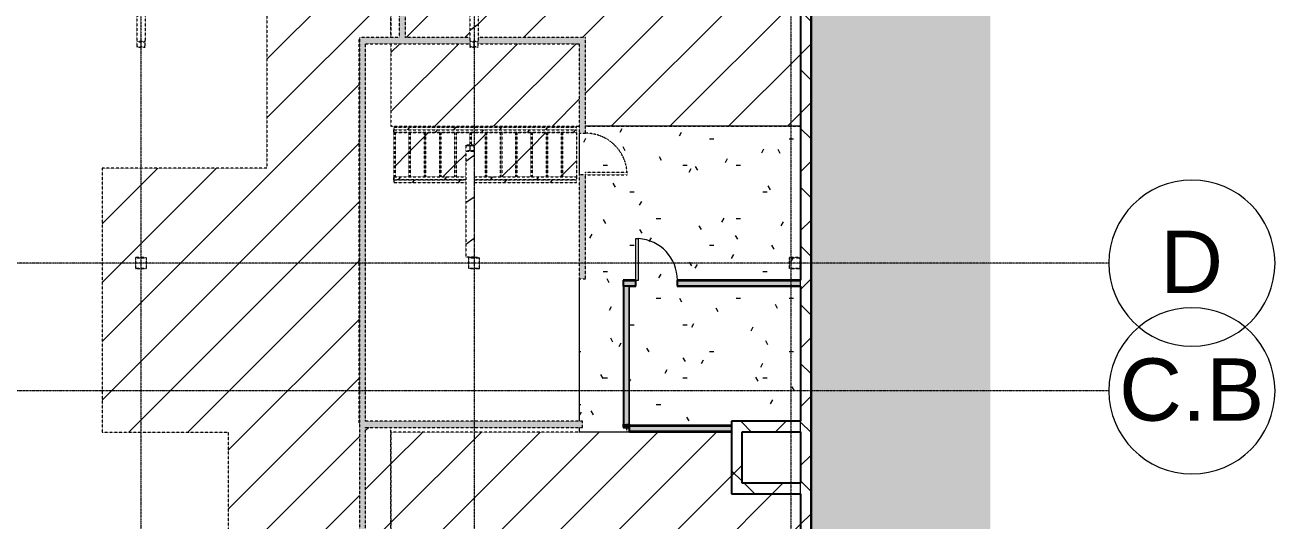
# Model space of a CAD drawing. Header units: inches. Extents: x -4124 to 1943, y 10204 to 12096.
# Drawn here: x 1040 to 1943, y 10976 to 11333 of the extents above; entities that cross this region are included whole.
import ezdxf

# ---------------------------------------------------------------- set-up
doc = ezdxf.new("R2010")
doc.units = ezdxf.units.IN
doc.header["$MEASUREMENT"] = 0
doc.linetypes.add('Demolished', pattern=[0.1875, 0.125, -0.0625])
doc.linetypes.add('Grid Line 1_2_', pattern=[0.875, 0.5, -0.125, 0.125, -0.125])
for name, color, linetype, lineweight in [('A-DOOR', 31, 'Continuous', 9), ('A-FLOR', 192, 'Demolished', 9), ('A-FLOR-HRAL', 11, 'Demolished', 9), ('A-FLOR-PATT', 8, 'Demolished', 9), ('A-ROOF', 132, 'Demolished', 9), ('A-WALL', 113, 'Continuous', 9), ('A-WALL-PATT', 111, 'Continuous', 13), ('I-WALL', 2, 'Demolished', 9), ('S-BEAM', 12, 'Continuous', 9), ('S-COLS', 52, 'Continuous', 9), ('S-GRID', 1, 'Continuous', 9), ('S-GRID-IDEN', 1, 'Continuous', 9), ('S-STRS', 31, 'Demolished', 9)]:
    doc.layers.add(name, color=color, linetype=linetype, lineweight=lineweight)
doc.styles.add('Arial', font='arial.ttf', dxfattribs={"height": 45})
pattern_1 = [(51.925, (2501.375, 0), (-16.61813, 21.213395), [])]
pattern_2 = [(45, (3185.41, 0), (-21.2132, 21.2132), [])]
pattern_3 = [(51.925, (-700.975, 0), (-16.61813, 21.213395), [])]
pattern_4 = [(0, (3185.41, 0), (76.8, 19.2), [3.168, -54.432, 3.168, -54.432, -307.2]), (0, (3185.41, 0), (76.8, 19.2), [-115.2, 3.168, -112.032, 3.168, -54.432, -134.4]), (0, (3185.41, 0), (76.8, 19.2), [-288, 3.168, -35.232, 3.168, -92.832]), (120, (3214.21, 9.6), (-55.027688, 56.91075), [3.168, -54.432, 3.168, -54.432, -307.2]), (120, (3214.21, 9.6), (-55.027688, 56.91075), [-115.2, 3.168, -112.032, 3.168, -54.432, -134.4]), (120, (3214.21, 9.6), (-55.027688, 56.91075), [-288, 3.168, -35.232, 3.168, -92.832]), (240, (3223.81, 48), (-21.772312, -76.11075), [3.168, -54.432, 3.168, -54.432, -307.2]), (240, (3223.81, 48), (-21.772312, -76.11075), [-115.2, 3.168, -112.032, 3.168, -54.432, -134.4]), (240, (3223.81, 48), (-21.772312, -76.11075), [-288, 3.168, -35.232, 3.168, -92.832])]
pattern_5 = [(45, (3185.41, 0), (-21.2132, 21.2132), []), (135, (3185.41, 0), (-21.2132, -21.2132), [])]
pattern_6 = [(35.264, (0, 5568.672), (-7.07116, 24.99999), [])]
pattern_7 = [(35.264, (0, 5713.223), (-21.21295, 15.00037), [])]
pattern_8 = [(35.264, (0, 5717.198), (-21.21295, 15.00037), [])]

# ---------------------------------------------------------------- blocks, each defined once
blk = doc.blocks.new('HSS-Hollow Structural Section-Column - HSS8X8X1_4-1270850-DEMO PLAN - MEZZ')
at = {"layer": 'S-COLS', "linetype": 'Demolished'}
h = blk.add_hatch(color=254, dxfattribs=at)
h.paths.add_polyline_path([(-1.17, -4), (3.53, -4), (3.53, -3.77), (-3.53, -3.77), (-3.53, -4)], flags=0)
h.paths.add_polyline_path([(-4, -3.53), (-3.77, -3.53), (-3.77, 3.53), (-4, 3.53)], flags=0)
h.paths.add_polyline_path([(-3.53, -4), (-3.77, -3.66), (-4, -3.53), (-3.77, -3.9), (-3.7, -3.93)], flags=0)
h.paths.add_polyline_path([(4, -3.53), (4, 3.53), (3.77, 3.53), (3.77, -3.53)], flags=0)
h.paths.add_polyline_path([(3.53, -4), (3.86, -3.86), (4, -3.53), (3.66, -3.77)], flags=0)
h.paths.add_polyline_path([(3.53, 4), (-3.53, 4), (-3.53, 3.77), (3.53, 3.77)], flags=0)
h.paths.add_polyline_path([(4, 3.53), (3.77, 3.9), (3.53, 4), (3.77, 3.66)], flags=0)
h.paths.add_polyline_path([(-4, 3.53), (-3.66, 3.77), (-3.53, 4), (-3.86, 3.86)], flags=0)
at = {"layer": 'S-COLS', "color": 1, "linetype": 'Demolished', "lineweight": 15}
for p, q in [((-4, 3.53), (-4, -3.53)), ((-3.77, -3.53), (-3.77, 3.53)), ((3.53, 4), (-3.53, 4)), ((-3.53, 3.77), (3.53, 3.77)), ((3.77, 3.53), (3.77, -3.53)), ((4, -3.53), (4, 3.53)), ((3.53, -3.77), (-3.53, -3.77)), ((-3.53, -4), (3.53, -4))]:
    blk.add_line(p, q, dxfattribs=at)
for centre, radius, start, end in [((-3.53, 3.53), 0.466, 90, 180), ((-3.53, 3.53), 0.233, 90, 180), ((3.53, 3.53), 0.466, 360, 90), ((3.53, 3.53), 0.233, 0, 90), ((-3.53, -3.53), 0.466, 180, 270), ((-3.53, -3.53), 0.233, 180, 270), ((3.53, -3.53), 0.466, 270, 360), ((3.53, -3.53), 0.233, 270, 0)]:
    blk.add_arc(centre, radius, start, end, dxfattribs=at)
blk = doc.blocks.new('Top Rail Type - Top Rail_Internal_-1228903-DEMO PLAN - MEZZ')
at = {"layer": 'A-FLOR-HRAL'}
h = blk.add_hatch(dxfattribs=at)
h.set_pattern_fill('FP_37', color=20, style=0, pattern_type=2)
h.set_pattern_definition(pattern_3)
h.paths.add_polyline_path([(-1758.2, 11221.65), (-1747.2, 11221.65), (-1747.2, 11223.65), (-1821.2, 11223.65), (-1821.2, 11221.65), (-1782.92, 11221.65)], flags=0)
h.paths.add_polyline_path([(-1827.2, 11221.65), (-1827.2, 11223.65), (-1879.2, 11223.65), (-1879.2, 11221.65), (-1866.54, 11221.65)], flags=0)
at = {"layer": 'A-FLOR-HRAL', "color": 10}
for p, q in [((-1879.2, 11221.65), (-1879.2, 11223.65)), ((-1879.2, 11223.65), (-1827.2, 11223.65)), ((-1827.2, 11221.65), (-1879.2, 11221.65)), ((-1821.2, 11223.65), (-1747.2, 11223.65)), ((-1747.2, 11221.65), (-1821.2, 11221.65)), ((-1747.2, 11223.65), (-1747.2, 11221.65))]:
    blk.add_line(p, q, dxfattribs=at)
blk = doc.blocks.new('Top Rail Type - Top Rail_Internal_-V22-DEMO PLAN - MEZZ')
at = {"layer": 'A-FLOR-HRAL', "color": 10}
for p, q in [((-1879.2, 11223.65), (-1879.2, 11221.65)), ((-1879.2, 11223.65), (-1827.2, 11223.65)), ((-1879.2, 11221.65), (-1827.2, 11221.65)), ((-1821.2, 11223.65), (-1747.2, 11223.65)), ((-1821.2, 11221.65), (-1747.2, 11221.65)), ((-1747.2, 11223.65), (-1747.2, 11221.65))]:
    blk.add_line(p, q, dxfattribs=at)
blk = doc.blocks.new('Top Rail Type - Top Rail_Internal_-1228914-DEMO PLAN - MEZZ')
at = {"layer": 'A-FLOR-HRAL'}
h = blk.add_hatch(dxfattribs=at)
h.set_pattern_fill('FP_37', color=20, style=0, pattern_type=2)
h.set_pattern_definition(pattern_3)
h.paths.add_polyline_path([(-1747.2, 11255.65), (-1747.2, 11257.65), (-1879.2, 11257.65), (-1879.2, 11255.65), (-1758.2, 11255.65)], flags=0)
at = {"layer": 'A-FLOR-HRAL', "color": 10}
for p, q in [((-1879.2, 11255.65), (-1879.2, 11257.65)), ((-1879.2, 11257.65), (-1747.2, 11257.65)), ((-1747.2, 11257.65), (-1747.2, 11255.65)), ((-1747.2, 11255.65), (-1879.2, 11255.65))]:
    blk.add_line(p, q, dxfattribs=at)
blk = doc.blocks.new('Top Rail Type - Top Rail_Internal_-V23-DEMO PLAN - MEZZ')
at = {"layer": 'A-FLOR-HRAL', "color": 10}
for p, q in [((-1879.2, 11257.65), (-1879.2, 11255.65)), ((-1879.2, 11257.65), (-1747.2, 11257.65)), ((-1747.2, 11257.65), (-1747.2, 11255.65)), ((-1879.2, 11255.65), (-1747.2, 11255.65))]:
    blk.add_line(p, q, dxfattribs=at)
blk = doc.blocks.new('Single-Flush - 30_ x 80_-1243739-DEMO PLAN - MEZZ')
at = {"layer": 'A-DOOR', "color": 1, "linetype": 'Demolished', "lineweight": 15}
for p, q in [((13, 2.25), (13, 32.25)), ((15, 32.25), (13, 32.25)), ((15, 2.25), (15, 32.25)), ((15, 2.25), (13, 2.25))]:
    blk.add_line(p, q, dxfattribs=at)
at = {"layer": 'A-DOOR', "color": 10, "linetype": 'Demolished'}
blk.add_arc((15, 2.25), 30.07, 93.81407, 180, dxfattribs=at)
blk = doc.blocks.new('Single-Flush - 30_ x 80_-1225038-DEMO PLAN - MEZZ')
at = {"layer": 'A-DOOR', "lineweight": 13}
for p, q in [((13, -2.25), (13, -32.25)), ((15, -2.25), (13, -2.25)), ((15, -2.25), (15, -32.25)), ((15, -32.25), (13, -32.25))]:
    blk.add_line(p, q, dxfattribs=at)
at = {"layer": 'A-DOOR'}
blk.add_arc((15, -2.25), 30.07, 180, 266.18593, dxfattribs=at)
blk = doc.blocks.new('Walls 1 - Walls 1-1277454-DEMO PLAN - MEZZ')
at = {"layer": 'A-ROOF', "linetype": 'Continuous'}
blk.add_hatch(color=161, dxfattribs=at).paths.add_polyline_path([(-1448.44, 10380.08), (-1448.44, 11927.42), (-1956.88, 11927.42), (-1956.83, 11915.82), (-1585.45, 11918.85), (-1585.45, 11774.15), (-1577.83, 11774.15), (-1577.83, 10643.01), (-1938.58, 10642.37), (-1938.58, 10381.41), (-1577.83, 10380.43)], flags=0)
at = {"layer": 'A-ROOF', "linetype": 'Continuous', "lineweight": 25}
blk.add_line((-1577.83, 11774.15), (-1577.83, 10643.01), dxfattribs=at)
blk = doc.blocks.new('W-Wide Flange - bracing-1379061-DEMO PLAN - MEZZ')
at = {"layer": 'S-BEAM', "linetype": 'Demolished'}
h = blk.add_hatch(dxfattribs=at)
h.set_pattern_fill('FP_48', color=20, style=0, pattern_type=2)
h.set_pattern_definition(pattern_6)
h.paths.add_polyline_path([(-1825, 11242.53), (-1825, 11246.24), (-1827.2, 11246.24), (-1827.2, 11242.53)], flags=0)
h = blk.add_hatch(dxfattribs=at)
h.set_pattern_fill('FP_49', color=20, style=0, pattern_type=2)
h.set_pattern_definition([(35.264, (0, 5564.698), (-7.07116, 24.99999), [])])
h.paths.add_polyline_path([(-1821.2, 11165.75), (-1821.2, 11242.27), (-1827.2, 11242.27), (-1827.2, 11165.75)], flags=0)
h = blk.add_hatch(dxfattribs=at)
h.set_pattern_fill('FP_48', color=20, style=0, pattern_type=2)
h.set_pattern_definition(pattern_6)
h.paths.add_polyline_path([(-1823.4, 11242.53), (-1821.2, 11242.53), (-1821.2, 11246.24), (-1823.4, 11246.22), (-1823.4, 11242.73)], flags=0)
at = {"layer": 'S-BEAM', "color": 10, "linetype": 'Demolished'}
for p, q in [((-1821.2, 11246.51), (-1827.2, 11246.51)), ((-1827.2, 11246.51), (-1827.2, 11246.24)), ((-1827.2, 11246.24), (-1825, 11246.24)), ((-1827.2, 11246.24), (-1827.2, 11242.53)), ((-1825, 11242.53), (-1827.2, 11242.53)), ((-1827.2, 11242.53), (-1827.2, 11242.27)), ((-1827.2, 11242.27), (-1821.2, 11242.27)), ((-1827.2, 11242.27), (-1827.2, 11165.75)), ((-1824.32, 11245.76), (-1824.32, 11243.02)), ((-1824.09, 11243.02), (-1824.09, 11245.76)), ((-1823.4, 11246.24), (-1821.2, 11246.24)), ((-1821.2, 11242.53), (-1823.4, 11242.53)), ((-1821.2, 11246.24), (-1821.2, 11246.51)), ((-1821.2, 11242.53), (-1821.2, 11246.24)), ((-1821.2, 11242.27), (-1821.2, 11242.53)), ((-1821.2, 11242.27), (-1821.2, 11165.75)), ((-1821.2, 11165.75), (-1827.2, 11165.75))]:
    blk.add_line(p, q, dxfattribs=at)
for centre, start_param, end_param in [((-1825, 11245.76), 0, 1.570796), ((-1825, 11243.02), 4.712389, 6.283185), ((-1823.4, 11245.76), 1.570796, 3.141593), ((-1823.4, 11243.02), 3.141593, 4.712389)]:
    blk.add_ellipse(centre, major_axis=(0.684, 0), ratio=0.707107, start_param=start_param, end_param=end_param, dxfattribs=at)
blk = doc.blocks.new('W-Wide Flange - bracing-V32-DEMO PLAN - MEZZ')
at = {"layer": 'S-BEAM', "linetype": 'Demolished'}
h = blk.add_hatch(dxfattribs=at)
h.set_pattern_fill('FP_47', color=20, style=0, pattern_type=2)
h.set_pattern_definition(pattern_8)
h.paths.add_polyline_path([(-2064.7, 11321.52), (-2058.7, 11321.52), (-2058.7, 11398.04), (-2064.7, 11398.04), (-2064.7, 11356.15)], flags=0)
h = blk.add_hatch(dxfattribs=at)
h.set_pattern_fill('FP_50', color=20, style=0, pattern_type=2)
h.set_pattern_definition([(35.264, (0, 5604.326), (-7.07116, 24.99999), [])])
h.paths.add_polyline_path([(-2061.08, 11317.28), (-2058.7, 11317.34), (-2058.7, 11317.55), (-2064.7, 11317.55), (-2064.7, 11317.28), (-2062.33, 11317.28)], flags=0)
h.paths.add_polyline_path([(-2061.25, 11317.61), (-2061.56, 11317.78), (-2061.91, 11317.61), (-2061.39, 11317.61)], flags=0)
h.paths.add_polyline_path([(-2061.08, 11317.57), (-2061.39, 11317.61), (-2061.16, 11317.57)], flags=0)
h.paths.add_polyline_path([(-2061.64, 11318.03), (-2061.59, 11318.03), (-2061.59, 11320.77), (-2061.82, 11320.77), (-2061.82, 11318.03)], flags=0)
h.paths.add_polyline_path([(-2061.25, 11321.19), (-2061.39, 11321.24), (-2061.38, 11321.2)], flags=0)
h.paths.add_polyline_path([(-2061.5, 11321.01), (-2061.39, 11321.19), (-2061.91, 11321.09), (-2061.56, 11321.03)], flags=0)
h.paths.add_polyline_path([(-2061.59, 11321.26), (-2058.7, 11321.26), (-2058.7, 11321.52), (-2064.7, 11321.52), (-2064.7, 11321.26), (-2061.82, 11321.26)], flags=0)
h = blk.add_hatch(dxfattribs=at)
h.set_pattern_fill('FP_46', color=20, style=0, pattern_type=2)
h.set_pattern_definition(pattern_7)
h.paths.add_polyline_path([(-2062.5, 11317.55), (-2062.5, 11321.26), (-2064.7, 11321.26), (-2064.7, 11317.55)], flags=0)
h = blk.add_hatch(dxfattribs=at)
h.set_pattern_fill('FP_46', color=20, style=0, pattern_type=2)
h.set_pattern_definition(pattern_7)
h.paths.add_polyline_path([(-2058.7, 11317.55), (-2058.7, 11321.26), (-2060.9, 11321.26), (-2060.9, 11317.55)], flags=0)
at = {"layer": 'S-BEAM', "color": 10, "linetype": 'Demolished'}
for p, q in [((-2064.7, 11398.04), (-2058.7, 11398.04)), ((-2064.7, 11398.04), (-2064.7, 11321.52)), ((-2058.7, 11398.04), (-2058.7, 11321.52)), ((-2058.7, 11321.52), (-2064.7, 11321.52)), ((-2064.7, 11321.52), (-2064.7, 11321.26)), ((-2064.7, 11321.26), (-2062.5, 11321.26)), ((-2064.7, 11321.26), (-2064.7, 11317.55)), ((-2061.82, 11320.77), (-2061.82, 11318.03)), ((-2061.59, 11318.03), (-2061.59, 11320.77)), ((-2060.9, 11321.26), (-2058.7, 11321.26)), ((-2058.7, 11321.26), (-2058.7, 11321.52)), ((-2058.7, 11317.55), (-2058.7, 11321.26)), ((-2062.5, 11317.55), (-2064.7, 11317.55)), ((-2064.7, 11317.55), (-2064.7, 11317.28)), ((-2064.7, 11317.28), (-2058.7, 11317.28)), ((-2058.7, 11317.55), (-2060.9, 11317.55)), ((-2058.7, 11317.28), (-2058.7, 11317.55))]:
    blk.add_line(p, q, dxfattribs=at)
for centre, start_param, end_param in [((-2062.5, 11320.77), 0, 1.570796), ((-2060.9, 11320.77), 1.570796, 3.141593), ((-2062.5, 11318.03), 4.712389, 6.283185), ((-2060.9, 11318.03), 3.141593, 4.712389)]:
    blk.add_ellipse(centre, major_axis=(0.684, 0), ratio=0.707107, start_param=start_param, end_param=end_param, dxfattribs=at)
blk = doc.blocks.new('W-Wide Flange - bracing-V34-DEMO PLAN - MEZZ')
at = {"layer": 'S-BEAM', "linetype": 'Demolished'}
h = blk.add_hatch(dxfattribs=at)
h.set_pattern_fill('FP_47', color=20, style=0, pattern_type=2)
h.set_pattern_definition(pattern_8)
h.paths.add_polyline_path([(-1824.2, 11321.52), (-1818.2, 11321.52), (-1818.2, 11398.04), (-1824.2, 11398.04), (-1824.2, 11322.73)], flags=0)
h = blk.add_hatch(dxfattribs=at)
h.set_pattern_fill('FP_46', color=20, style=0, pattern_type=2)
h.set_pattern_definition(pattern_7)
h.paths.add_polyline_path([(-1824.2, 11317.55), (-1822, 11317.55), (-1822, 11321.26), (-1824.2, 11321.26), (-1824.2, 11319.9)], flags=0)
h = blk.add_hatch(dxfattribs=at)
h.set_pattern_fill('FP_46', color=20, style=0, pattern_type=2)
h.set_pattern_definition(pattern_7)
h.paths.add_polyline_path([(-1820.4, 11317.55), (-1818.2, 11317.57), (-1818.2, 11321.26), (-1820.4, 11321.26), (-1820.4, 11317.57)], flags=0)
at = {"layer": 'S-BEAM', "color": 10, "linetype": 'Demolished'}
for p, q in [((-1824.2, 11398.04), (-1818.2, 11398.04)), ((-1824.2, 11398.04), (-1824.2, 11321.52)), ((-1818.2, 11398.04), (-1818.2, 11321.52)), ((-1818.2, 11321.52), (-1824.2, 11321.52)), ((-1824.2, 11321.52), (-1824.2, 11321.26)), ((-1824.2, 11321.26), (-1822, 11321.26)), ((-1824.2, 11321.26), (-1824.2, 11317.55)), ((-1821.32, 11320.77), (-1821.32, 11318.03)), ((-1821.09, 11318.03), (-1821.09, 11320.77)), ((-1820.4, 11321.26), (-1818.2, 11321.26)), ((-1818.2, 11321.26), (-1818.2, 11321.52)), ((-1818.2, 11317.55), (-1818.2, 11321.26)), ((-1822, 11317.55), (-1824.2, 11317.55)), ((-1824.2, 11317.55), (-1824.2, 11317.28)), ((-1824.2, 11317.28), (-1818.2, 11317.28)), ((-1818.2, 11317.55), (-1820.4, 11317.55)), ((-1818.2, 11317.28), (-1818.2, 11317.55))]:
    blk.add_line(p, q, dxfattribs=at)
for centre, start_param, end_param in [((-1822, 11320.77), 0, 1.570796), ((-1820.4, 11320.77), 1.570796, 3.141593), ((-1822, 11318.03), 4.712389, 6.283185), ((-1820.4, 11318.03), 3.141593, 4.712389)]:
    blk.add_ellipse(centre, major_axis=(0.684, 0), ratio=0.707107, start_param=start_param, end_param=end_param, dxfattribs=at)
blk = doc.blocks.new('Grid - Grid Head - Circle-50561-DEMO PLAN - MEZZ')
at = {"layer": 'S-GRID-IDEN'}
for start, end in [(360, 180), (180, 360)]:
    blk.add_arc((0, 0), 0.25, start, end, dxfattribs=at)

msp = doc.modelspace()

# ---------------------------------------------------------------- hatches: boundary and pattern name
at = {"layer": 'A-FLOR'}
h = msp.add_hatch(dxfattribs=at)
h.set_pattern_fill('FP_24', color=20, style=0, pattern_type=2)
h.set_pattern_definition(pattern_2)
h.paths.add_polyline_path([(1285.96, 10848.82), (1304.21, 10848.82), (1304.21, 11042.78), (1285.96, 11042.78), (1285.96, 10888.75)], flags=0)
h.paths.add_polyline_path([(1281.46, 10848.82), (1281.46, 11045.03), (1281.21, 11045.03), (1281.21, 11324.4), (1304.21, 11324.4), (1304.21, 11439.9), (1278.71, 11439.9), (1278.71, 11402.9), (1214.71, 11402.9), (1214.71, 11229.9), (1095.71, 11229.9), (1095.71, 11039.4), (1186.71, 11039.4), (1186.71, 10848.82), (1246.83, 10848.82)], flags=0)
h.paths.add_polyline_path([(1120.17, 11157.4), (1120.17, 11157.63), (1127.24, 11157.63), (1127.24, 11157.4)], flags=0)
h.paths.add_polyline_path([(1120.17, 11157.4), (1119.84, 11157.53), (1119.71, 11157.86), (1120.05, 11157.63)], flags=0)
h.paths.add_polyline_path([(1127.24, 11157.4), (1127.47, 11157.73), (1127.71, 11157.86), (1127.47, 11157.49), (1127.41, 11157.46)], flags=0)
h.paths.add_polyline_path([(1127.71, 11164.93), (1127.37, 11165.16), (1127.24, 11165.4), (1127.57, 11165.26), (1127.64, 11165.09)], flags=0)
h.paths.add_polyline_path([(1127.71, 11157.86), (1127.47, 11157.86), (1127.47, 11164.93), (1127.71, 11164.93), (1127.71, 11162.91)], flags=0)
h.paths.add_polyline_path([(1119.94, 11157.86), (1119.71, 11157.86), (1119.71, 11164.93), (1119.94, 11164.93)], flags=0)
h.paths.add_polyline_path([(1120.17, 11165.4), (1127.24, 11165.4), (1127.24, 11165.16), (1120.17, 11165.16)], flags=0)
h.paths.add_polyline_path([(1119.71, 11164.93), (1119.94, 11165.3), (1120.17, 11165.4), (1119.94, 11165.06)], flags=0)
h.paths.add_polyline_path([(1246.55, 11407.4), (1274.21, 11407.4), (1274.21, 11536.4), (1245.71, 11536.4), (1245.71, 11407.4)], flags=0)
h.paths.add_polyline_path([(1279.33, 11444.4), (1304.21, 11444.4), (1304.21, 11705.88), (1278.71, 11705.88), (1278.71, 11444.4)], flags=0)
h.paths.add_polyline_path([(1245.71, 11540.9), (1274.21, 11540.9), (1274.21, 11562.94), (1245.71, 11562.94)], flags=0)
h = msp.add_hatch(dxfattribs=at)
h.set_pattern_fill('FP_24', color=20, style=0, pattern_type=2)
h.set_pattern_definition(pattern_2)
h.paths.add_polyline_path([(1304.21, 11260.27), (1440.21, 11260.27), (1440.21, 11319.9), (1367.21, 11319.9), (1367.21, 11317.28), (1361.21, 11317.28), (1361.21, 11319.9), (1304.21, 11319.9), (1304.21, 11304.22)], flags=0)
h.paths.add_polyline_path([(1444.71, 11260.27), (1599.96, 11260.27), (1599.96, 11528.4), (1595.71, 11528.4), (1595.71, 11705.88), (1314.71, 11705.88), (1314.71, 11528.4), (1310.21, 11528.4), (1310.21, 11705.88), (1304.21, 11705.88), (1304.21, 11444.4), (1314.71, 11444.4), (1314.71, 11324.4), (1361.21, 11324.4), (1361.21, 11398.04), (1367.21, 11398.04), (1367.21, 11324.4), (1444.71, 11324.4), (1444.71, 11304.22)], flags=0)
h.paths.add_polyline_path([(1363.89, 11317.69), (1364.41, 11317.79), (1364.32, 11318.03), (1364.07, 11317.93), (1364, 11317.79)], flags=0)
h.paths.add_polyline_path([(1304.21, 11324.4), (1310.21, 11324.4), (1310.21, 11439.9), (1304.21, 11439.9), (1304.21, 11408.08)], flags=0)
h.paths.add_polyline_path([(1360.67, 11398.4), (1360.67, 11398.63), (1367.74, 11398.63), (1367.74, 11398.4), (1361.21, 11398.4)], flags=0)
h.paths.add_polyline_path([(1360.67, 11398.4), (1360.34, 11398.53), (1360.21, 11398.86), (1360.55, 11398.63)], flags=0)
h.paths.add_polyline_path([(1591.77, 11398.86), (1591.77, 11405.93), (1592, 11405.93), (1592, 11398.86)], flags=0)
h.paths.add_polyline_path([(1592.24, 11398.4), (1591.91, 11398.53), (1591.77, 11398.86), (1592.11, 11398.63)], flags=0)
h.paths.add_polyline_path([(1599.3, 11398.4), (1592.24, 11398.4), (1592.24, 11398.63), (1599.3, 11398.63)], flags=0)
h.paths.add_polyline_path([(1599.3, 11398.4), (1599.54, 11398.73), (1599.77, 11398.86), (1599.54, 11398.49), (1599.47, 11398.46)], flags=0)
h.paths.add_polyline_path([(1367.74, 11398.4), (1367.97, 11398.73), (1368.21, 11398.86), (1367.97, 11398.49), (1367.91, 11398.46)], flags=0)
h.paths.add_polyline_path([(1599.77, 11405.93), (1599.43, 11406.16), (1599.3, 11406.4), (1599.63, 11406.26), (1599.7, 11406.09)], flags=0)
h.paths.add_polyline_path([(1599.77, 11398.86), (1599.54, 11398.86), (1599.54, 11405.93), (1599.77, 11405.93)], flags=0)
h.paths.add_polyline_path([(1368.21, 11405.93), (1367.87, 11406.16), (1367.74, 11406.4), (1368.07, 11406.26), (1368.14, 11406.09)], flags=0)
h.paths.add_polyline_path([(1368.21, 11398.86), (1367.97, 11398.86), (1367.97, 11405.93), (1368.21, 11405.93)], flags=0)
h.paths.add_polyline_path([(1360.44, 11398.86), (1360.21, 11398.86), (1360.21, 11405.93), (1360.44, 11405.93)], flags=0)
h.paths.add_polyline_path([(1592.24, 11406.4), (1599.3, 11406.4), (1599.3, 11406.16), (1592.24, 11406.16)], flags=0)
h.paths.add_polyline_path([(1591.77, 11405.93), (1592, 11406.3), (1592.24, 11406.4), (1592, 11406.06)], flags=0)
h.paths.add_polyline_path([(1360.67, 11406.4), (1367.74, 11406.4), (1367.74, 11406.16), (1360.67, 11406.16)], flags=0)
h.paths.add_polyline_path([(1360.21, 11405.93), (1360.44, 11406.3), (1360.67, 11406.4), (1360.44, 11406.06)], flags=0)
h = msp.add_hatch(dxfattribs=at)
h.set_pattern_fill('FP_24', color=20, style=0, pattern_type=2)
h.set_pattern_definition(pattern_2)
h.paths.add_polyline_path([(1389.71, 10848.82), (1389.71, 10851.15), (1599.96, 10851.15), (1599.96, 10994.78), (1550.21, 10994.78), (1550.21, 11039.4), (1304.21, 11039.4), (1304.21, 10848.82), (1354.92, 10848.82)], flags=0)
at = {"layer": 'A-FLOR-PATT', "linetype": 'Continuous'}
h = msp.add_hatch(dxfattribs=at)
h.set_pattern_fill('FP_34', style=0, pattern_type=2)
h.set_pattern_definition(pattern_4)
h.paths.add_polyline_path([(1471.96, 11039.65), (1474.21, 11039.65), (1474.21, 11042.78), (1471.96, 11042.78), (1471.96, 11149.15), (1480.96, 11149.15), (1480.96, 11144.65), (1476.46, 11144.58), (1476.46, 11044.15), (1550.21, 11044.15), (1550.21, 11047.28), (1599.96, 11047.28), (1599.9, 11144.65), (1510.96, 11144.65), (1510.96, 11149.15), (1599.96, 11149.15), (1599.96, 11260.27), (1444.71, 11260.27), (1444.71, 11255.15), (1440.21, 11255.15), (1440.21, 11225.15), (1444.71, 11225.15), (1444.71, 11149.96), (1440.21, 11149.96), (1440.21, 11047.28), (1442.46, 11047.28), (1442.46, 11042.78), (1440.21, 11042.78), (1440.21, 11039.65), (1442.46, 11039.65)], flags=0)
h.paths.add_polyline_path([(1592.24, 11157.4), (1591.91, 11157.53), (1591.77, 11157.86), (1592.11, 11157.63)], flags=0)
h.paths.add_polyline_path([(1599.3, 11157.4), (1592.24, 11157.4), (1592.24, 11157.63), (1599.3, 11157.63)], flags=0)
h.paths.add_polyline_path([(1599.3, 11157.4), (1599.54, 11157.73), (1599.77, 11157.86), (1599.54, 11157.49), (1599.47, 11157.46)], flags=0)
h.paths.add_polyline_path([(1599.77, 11164.93), (1599.43, 11165.16), (1599.3, 11165.4), (1599.63, 11165.26), (1599.7, 11165.09)], flags=0)
h.paths.add_polyline_path([(1599.54, 11157.86), (1599.54, 11164.93), (1599.77, 11164.93), (1599.77, 11157.86)], flags=0)
h.paths.add_polyline_path([(1592, 11157.86), (1591.77, 11157.86), (1591.77, 11164.93), (1592, 11164.93)], flags=0)
h.paths.add_polyline_path([(1592.24, 11165.4), (1599.3, 11165.4), (1599.3, 11165.16), (1592.24, 11165.16)], flags=0)
h.paths.add_polyline_path([(1591.77, 11164.93), (1592, 11165.3), (1592.24, 11165.4), (1592, 11165.06)], flags=0)
at = {"layer": 'A-WALL-PATT', "lineweight": 9}
h = msp.add_hatch(dxfattribs=at)
h.set_pattern_fill('FP_1', style=0, pattern_type=2)
h.set_pattern_definition(pattern_5)
h.paths.add_polyline_path([(1599.96, 10642.99), (1607.58, 10643.01), (1607.58, 11774.15), (1599.96, 11774.15), (1599.96, 10643.01)], flags=0)
h = msp.add_hatch(dxfattribs=at)
h.set_pattern_fill('FP_34', style=0, pattern_type=2)
h.set_pattern_definition(pattern_4)
h.paths.add_polyline_path([(1475.96, 11044.15), (1476.46, 11044.15), (1476.46, 11045.03), (1475.96, 11045.03)], flags=0)
h = msp.add_hatch(dxfattribs=at)
h.set_pattern_fill('FP_1', style=0, pattern_type=2)
h.set_pattern_definition(pattern_5)
h.paths.add_polyline_path([(1554.96, 10994.78), (1557.83, 10994.78), (1557.83, 11047.28), (1550.21, 11047.28), (1550.21, 10994.78), (1554.02, 10994.78)], flags=0)
h = msp.add_hatch(dxfattribs=at)
h.set_pattern_fill('FP_1', style=0, pattern_type=2)
h.set_pattern_definition(pattern_5)
h.paths.add_polyline_path([(1599.96, 11039.65), (1599.96, 11047.28), (1557.83, 11047.28), (1557.83, 11039.65), (1598.62, 11039.65)], flags=0)
h = msp.add_hatch(dxfattribs=at)
h.set_pattern_fill('FP_1', style=0, pattern_type=2)
h.set_pattern_definition(pattern_5)
h.paths.add_polyline_path([(1557.83, 10994.78), (1599.96, 10994.78), (1599.96, 11002.4), (1557.83, 11002.4), (1557.83, 10998.59)], flags=0)
at = {"layer": 'I-WALL', "linetype": 'Continuous'}
for color, points in [(8, [(1314.71, 11324.4), (1314.71, 11444.4), (1310.21, 11444.4), (1310.21, 11324.4)]), (8, [(1281.46, 10848.82), (1285.96, 10848.82), (1285.96, 11319.9), (1281.46, 11319.9), (1281.46, 10888.75)]), (8, [(1476.46, 11045.03), (1476.46, 11144.65), (1471.96, 11144.65), (1471.96, 11045.03)]), (8, [(1285.96, 11042.78), (1442.46, 11042.78), (1442.46, 11047.28), (1285.96, 11047.28), (1285.96, 11045.03)]), (133, [(1475.96, 11042.78), (1475.96, 11045.03), (1472.46, 11045.03), (1472.46, 11042.78)]), (8, [(1476.46, 11039.65), (1550.21, 11039.65), (1550.21, 11044.15), (1475.96, 11044.15), (1475.96, 11042.78), (1474.21, 11042.78), (1474.21, 11039.65), (1475.96, 11039.65)])]:
    msp.add_hatch(color=color, dxfattribs=at).paths.add_polyline_path(points, flags=0)
h = msp.add_hatch(color=8, dxfattribs=at)
h.paths.add_polyline_path([(1440.21, 11319.9), (1440.21, 11324.4), (1367.21, 11324.4), (1367.21, 11319.9), (1402.49, 11319.9)], flags=0)
h.paths.add_polyline_path([(1304.21, 11319.9), (1361.21, 11319.9), (1361.21, 11324.4), (1281.46, 11324.4), (1281.46, 11319.9), (1285.96, 11319.9)], flags=0)
h.paths.add_polyline_path([(1364.32, 11320.77), (1364.32, 11321.03), (1364.09, 11321.01), (1364.09, 11320.77)], flags=0)
h.paths.add_polyline_path([(1364.32, 11321.19), (1364.32, 11321.21), (1364.09, 11321.19)], flags=0)
h = msp.add_hatch(color=8, dxfattribs=at)
h.paths.add_polyline_path([(1440.21, 11149.96), (1444.71, 11149.96), (1444.71, 11225.15), (1440.21, 11225.15)], flags=0)
h.paths.add_polyline_path([(1444.71, 11255.15), (1444.71, 11324.4), (1440.21, 11324.4), (1440.21, 11255.15)], flags=0)
h = msp.add_hatch(color=133, dxfattribs=at)
h.paths.add_polyline_path([(1510.96, 11145.15), (1599.96, 11145.15), (1599.9, 11148.65), (1510.96, 11148.65)], flags=0)
h.paths.add_polyline_path([(1476.46, 11145.15), (1480.96, 11145.15), (1480.96, 11148.65), (1471.96, 11148.65), (1471.96, 11145.15), (1475.96, 11145.15)], flags=0)
at = {"layer": 'S-STRS'}
h = msp.add_hatch(dxfattribs=at)
h.set_pattern_fill('FP_35', color=20, style=0, pattern_type=2)
h.set_pattern_definition(pattern_1)
h.paths.add_polyline_path([(1427.21, 11257.65), (1438.21, 11257.65), (1438.21, 11259.65), (1306.21, 11259.65), (1306.21, 11257.65), (1416.21, 11257.65)], flags=0)
h = msp.add_hatch(dxfattribs=at)
h.set_pattern_fill('FP_24', color=20, style=0, pattern_type=2)
h.set_pattern_definition(pattern_2)
h.paths.add_polyline_path([(1317.21, 11223.65), (1317.21, 11255.65), (1306.21, 11255.65), (1306.21, 11223.65)], flags=0)
h = msp.add_hatch(dxfattribs=at)
h.set_pattern_fill('FP_24', color=20, style=0, pattern_type=2)
h.set_pattern_definition(pattern_2)
h.paths.add_polyline_path([(1317.21, 11223.65), (1328.21, 11223.65), (1328.21, 11255.65), (1317.21, 11255.65)], flags=0)
h = msp.add_hatch(dxfattribs=at)
h.set_pattern_fill('FP_24', color=20, style=0, pattern_type=2)
h.set_pattern_definition(pattern_2)
h.paths.add_polyline_path([(1339.21, 11223.65), (1339.21, 11255.65), (1328.21, 11255.65), (1328.21, 11223.65)], flags=0)
h = msp.add_hatch(dxfattribs=at)
h.set_pattern_fill('FP_24', color=20, style=0, pattern_type=2)
h.set_pattern_definition(pattern_2)
h.paths.add_polyline_path([(1350.21, 11223.65), (1350.21, 11255.65), (1339.21, 11255.65), (1339.21, 11223.65)], flags=0)
h = msp.add_hatch(dxfattribs=at)
h.set_pattern_fill('FP_24', color=20, style=0, pattern_type=2)
h.set_pattern_definition(pattern_2)
h.paths.add_polyline_path([(1350.21, 11223.65), (1358.21, 11223.65), (1358.21, 11246.51), (1361.21, 11246.51), (1361.21, 11255.65), (1350.21, 11255.65), (1350.21, 11241.29)], flags=0)
h.paths.add_polyline_path([(1361.09, 11242.71), (1361.21, 11242.78), (1361.21, 11243.02), (1361.09, 11243.02), (1361.09, 11242.78)], flags=0)
h.paths.add_polyline_path([(1361.21, 11245.76), (1361.21, 11246.04), (1361, 11246), (1361.09, 11245.76)], flags=0)
h.paths.add_polyline_path([(1361.21, 11246.18), (1361.21, 11246.2), (1360.89, 11246.18)], flags=0)
h.paths.add_polyline_path([(1361.21, 11246.22), (1361.21, 11246.24), (1360.75, 11246.22)], flags=0)
h = msp.add_hatch(dxfattribs=at)
h.set_pattern_fill('FP_36', color=20, style=0, pattern_type=2)
h.set_pattern_definition(pattern_2)
h.paths.add_polyline_path([(1372.21, 11223.65), (1372.21, 11255.65), (1361.21, 11255.65), (1361.21, 11246.51), (1364.21, 11246.51), (1364.21, 11223.65)], flags=0)
h.paths.add_polyline_path([(1361.21, 11242.74), (1361.32, 11242.78), (1361.32, 11243.02), (1361.21, 11243.02), (1361.21, 11242.78)], flags=0)
h.paths.add_polyline_path([(1361.32, 11245.76), (1361.35, 11246.01), (1361.21, 11245.93), (1361.27, 11245.76)], flags=0)
h = msp.add_hatch(dxfattribs=at)
h.set_pattern_fill('FP_36', color=20, style=0, pattern_type=2)
h.set_pattern_definition(pattern_2)
h.paths.add_polyline_path([(1383.21, 11223.65), (1383.21, 11255.65), (1372.21, 11255.65), (1372.21, 11223.65)], flags=0)
h = msp.add_hatch(dxfattribs=at)
h.set_pattern_fill('FP_36', color=20, style=0, pattern_type=2)
h.set_pattern_definition(pattern_2)
h.paths.add_polyline_path([(1383.21, 11223.65), (1394.21, 11223.65), (1394.21, 11255.65), (1383.21, 11255.65), (1383.21, 11246.24)], flags=0)
h = msp.add_hatch(dxfattribs=at)
h.set_pattern_fill('FP_36', color=20, style=0, pattern_type=2)
h.set_pattern_definition(pattern_2)
h.paths.add_polyline_path([(1405.21, 11223.65), (1405.21, 11255.65), (1394.21, 11255.65), (1394.21, 11223.65), (1402.49, 11223.65)], flags=0)
h = msp.add_hatch(dxfattribs=at)
h.set_pattern_fill('FP_29', color=20, style=0, pattern_type=2)
h.set_pattern_definition(pattern_2)
h.paths.add_polyline_path([(1416.21, 11223.65), (1416.21, 11255.65), (1405.21, 11255.65), (1405.21, 11223.65)], flags=0)
h = msp.add_hatch(dxfattribs=at)
h.set_pattern_fill('FP_29', color=20, style=0, pattern_type=2)
h.set_pattern_definition(pattern_2)
h.paths.add_polyline_path([(1427.21, 11223.65), (1427.21, 11255.65), (1416.21, 11255.65), (1416.21, 11223.65)], flags=0)
h = msp.add_hatch(dxfattribs=at)
h.set_pattern_fill('FP_29', color=20, style=0, pattern_type=2)
h.set_pattern_definition(pattern_2)
h.paths.add_polyline_path([(1438.21, 11223.65), (1438.21, 11255.65), (1427.21, 11255.65), (1427.21, 11223.65)], flags=0)
h = msp.add_hatch(dxfattribs=at)
h.set_pattern_fill('FP_35', color=20, style=0, pattern_type=2)
h.set_pattern_definition(pattern_1)
h.paths.add_polyline_path([(1438.21, 11219.65), (1438.21, 11221.65), (1364.21, 11221.65), (1364.21, 11219.65), (1427.21, 11219.65)], flags=0)
h.paths.add_polyline_path([(1306.21, 11219.65), (1358.21, 11219.65), (1358.21, 11221.65), (1306.21, 11221.65)], flags=0)

# ---------------------------------------------------------------- linework, layer by layer
at = {"layer": 'A-FLOR', "color": 10}
for p, q in [((1304.21, 11439.9), (1304.21, 11324.4)), ((1304.21, 11324.4), (1304.21, 11439.9)), ((1214.71, 11402.9), (1214.71, 11229.9)), ((1281.21, 11045.03), (1281.21, 11324.4)), ((1281.21, 11324.4), (1281.46, 11324.4)), ((1304.21, 11319.9), (1304.21, 11260.27)), ((1304.21, 11260.27), (1440.21, 11260.27)), ((1444.71, 11260.27), (1599.96, 11260.27)), ((1214.71, 11229.9), (1095.71, 11229.9)), ((1095.71, 11229.9), (1095.71, 11039.4)), ((1095.71, 11039.4), (1186.71, 11039.4)), ((1186.71, 11039.4), (1186.71, 10848.82)), ((1281.46, 11045.03), (1281.21, 11045.03)), ((1304.21, 10848.82), (1304.21, 11042.78)), ((1550.21, 11039.4), (1304.21, 11039.4)), ((1304.21, 11039.4), (1304.21, 10848.82))]:
    msp.add_line(p, q, dxfattribs=at)
at = {"layer": 'A-FLOR', "linetype": 'Continuous'}
for p, q in [((1599.96, 11260.27), (1444.71, 11260.27)), ((1440.21, 11255.15), (1440.21, 11225.15)), ((1440.21, 11149.96), (1440.21, 11047.28)), ((1440.21, 11042.78), (1440.21, 11039.65)), ((1440.21, 11039.65), (1474.21, 11039.65))]:
    msp.add_line(p, q, dxfattribs=at)
at = {"layer": 'A-WALL', "lineweight": 25}
for p, q in [((1607.58, 10640.15), (1607.58, 11774.15)), ((1599.96, 11705.88), (1599.96, 11149.15)), ((1599.96, 11144.65), (1599.96, 11047.28)), ((1550.21, 11047.28), (1550.21, 10994.78)), ((1599.96, 11047.28), (1550.21, 11047.28)), ((1557.83, 11002.4), (1557.83, 11039.65)), ((1557.83, 11039.65), (1599.96, 11039.65)), ((1599.96, 11039.65), (1599.96, 11002.4)), ((1550.21, 10994.78), (1599.96, 10994.78)), ((1599.96, 11002.4), (1557.83, 11002.4)), ((1599.96, 10994.78), (1599.96, 10851.15))]:
    msp.add_line(p, q, dxfattribs=at)
at = {"layer": 'A-WALL'}
for p, q in [((1471.96, 11148.65), (1480.96, 11148.65)), ((1510.96, 11148.65), (1599.96, 11148.65)), ((1599.96, 11144.65), (1599.96, 11149.15)), ((1471.96, 11145.15), (1480.96, 11145.15)), ((1471.96, 11144.65), (1476.46, 11144.65)), ((1472.46, 11144.65), (1472.46, 11042.78)), ((1475.96, 11144.65), (1475.96, 11042.78)), ((1510.96, 11145.15), (1599.96, 11145.15)), ((1476.46, 11043.65), (1550.21, 11043.65)), ((1476.46, 11040.15), (1550.21, 11040.15)), ((1599.96, 11039.65), (1599.96, 11047.28)), ((1599.96, 10994.78), (1599.96, 11002.4))]:
    msp.add_line(p, q, dxfattribs=at)
at = {"layer": 'A-WALL', "color": 10, "linetype": 'Demolished'}
for p, q in [((1475.96, 11144.65), (1471.96, 11144.65)), ((1476.46, 11045.03), (1476.46, 11144.65))]:
    msp.add_line(p, q, dxfattribs=at)
at = {"layer": 'I-WALL', "color": 1, "lineweight": 15}
for p, q in [((1310.21, 11439.9), (1310.21, 11324.4)), ((1314.71, 11324.4), (1314.71, 11444.4)), ((1310.21, 11324.4), (1281.46, 11324.4)), ((1281.46, 11324.4), (1281.46, 10848.82)), ((1285.96, 11319.9), (1361.21, 11319.9)), ((1285.96, 11047.28), (1285.96, 11319.9)), ((1361.21, 11324.4), (1314.71, 11324.4)), ((1444.71, 11324.4), (1367.21, 11324.4)), ((1367.21, 11319.9), (1440.21, 11319.9)), ((1440.21, 11319.9), (1440.21, 11255.15)), ((1444.71, 11255.15), (1444.71, 11324.4)), ((1440.21, 11255.15), (1444.71, 11255.15)), ((1440.21, 11225.15), (1440.21, 11149.96)), ((1444.71, 11225.15), (1440.21, 11225.15)), ((1444.71, 11149.96), (1444.71, 11225.15)), ((1440.21, 11149.96), (1444.71, 11149.96)), ((1471.96, 11144.65), (1471.96, 11045.03)), ((1442.46, 11047.28), (1285.96, 11047.28)), ((1285.96, 11042.78), (1442.46, 11042.78)), ((1285.96, 10848.82), (1285.96, 11042.78)), ((1442.46, 11042.78), (1442.46, 11047.28)), ((1471.96, 11045.03), (1476.46, 11045.03)), ((1550.21, 11044.15), (1474.21, 11044.15)), ((1474.21, 11044.15), (1474.21, 11039.65)), ((1474.21, 11039.65), (1550.21, 11039.65)), ((1550.21, 11039.65), (1550.21, 11044.15))]:
    msp.add_line(p, q, dxfattribs=at)
at = {"layer": 'I-WALL', "linetype": 'Continuous', "lineweight": 25}
for p, q in [((1480.96, 11149.15), (1471.96, 11149.15)), ((1471.96, 11149.15), (1471.96, 11144.65)), ((1480.96, 11144.65), (1480.96, 11149.15)), ((1599.96, 11149.15), (1510.96, 11149.15)), ((1510.96, 11149.15), (1510.96, 11144.65)), ((1476.46, 11144.65), (1480.96, 11144.65)), ((1510.96, 11144.65), (1599.96, 11144.65)), ((1471.96, 11045.03), (1471.96, 11042.78)), ((1471.96, 11042.78), (1476.46, 11042.78)), ((1476.46, 11039.65), (1476.46, 11045.03)), ((1550.21, 11044.15), (1476.46, 11044.15)), ((1476.46, 11039.65), (1550.21, 11039.65))]:
    msp.add_line(p, q, dxfattribs=at)
at = {"layer": 'I-WALL', "linetype": 'Continuous'}
for p, q in [((1471.96, 11144.65), (1471.96, 11045.03)), ((1476.46, 11045.03), (1476.46, 11144.65))]:
    msp.add_line(p, q, dxfattribs=at)
at = {"layer": 'S-GRID', "linetype": 'Grid Line 1_2_'}
for p, q in [((1123.71, 11973.42), (1123.71, 10769.7)), ((1364.21, 11973.42), (1364.21, 10769.7)), ((1592.96, 11973.42), (1592.96, 10769.7)), ((1822.61, 11161.4), (-728.77, 11161.4)), ((1822.61, 11069.14), (-611.1, 11069.14))]:
    msp.add_line(p, q, dxfattribs=at)
at = {"layer": 'S-STRS', "color": 10}
for p, q in [((1306.21, 11259.65), (1306.21, 11257.65)), ((1306.21, 11259.65), (1438.21, 11259.65)), ((1438.21, 11257.65), (1438.21, 11259.65)), ((1306.21, 11255.65), (1306.21, 11223.65)), ((1307.21, 11255.65), (1307.21, 11223.65)), ((1317.21, 11255.65), (1317.21, 11223.65)), ((1318.21, 11255.65), (1318.21, 11223.65)), ((1328.21, 11255.65), (1328.21, 11223.65)), ((1329.21, 11255.65), (1329.21, 11223.65)), ((1339.21, 11255.65), (1339.21, 11223.65)), ((1340.21, 11255.65), (1340.21, 11223.65)), ((1350.21, 11255.65), (1350.21, 11223.65)), ((1351.21, 11255.65), (1351.21, 11223.65)), ((1361.21, 11255.65), (1361.21, 11246.51)), ((1362.21, 11255.65), (1362.21, 11246.51)), ((1372.21, 11255.65), (1372.21, 11223.65)), ((1373.21, 11255.65), (1373.21, 11223.65)), ((1383.21, 11255.65), (1383.21, 11223.65)), ((1384.21, 11255.65), (1384.21, 11223.65)), ((1394.21, 11255.65), (1394.21, 11223.65)), ((1395.21, 11255.65), (1395.21, 11223.65)), ((1405.21, 11255.65), (1405.21, 11223.65)), ((1406.21, 11255.65), (1406.21, 11223.65)), ((1416.21, 11255.65), (1416.21, 11223.65)), ((1417.21, 11255.65), (1417.21, 11223.65)), ((1427.21, 11255.65), (1427.21, 11223.65)), ((1428.21, 11255.65), (1428.21, 11223.65)), ((1438.21, 11255.65), (1438.21, 11223.65)), ((1361.21, 11246.04), (1361.21, 11245.76)), ((1361.21, 11243.02), (1361.21, 11242.74)), ((1306.21, 11221.65), (1306.21, 11219.65)), ((1438.21, 11219.65), (1438.21, 11221.65)), ((1306.21, 11219.65), (1358.21, 11219.65)), ((1364.21, 11219.65), (1438.21, 11219.65))]:
    msp.add_line(p, q, dxfattribs=at)

# ---------------------------------------------------------------- block references
at = {"layer": 'A-DOOR', "color": 10, "linetype": 'Demolished', "rotation": 270}
msp.add_blockref('Single-Flush - 30_ x 80_-1243739-DEMO PLAN - MEZZ', (1442.46, 11240.15), dxfattribs=at)
at = {"layer": 'A-DOOR', "rotation": 180}
msp.add_blockref('Single-Flush - 30_ x 80_-1225038-DEMO PLAN - MEZZ', (1495.96, 11146.9), dxfattribs=at)
at = {"layer": 'A-FLOR-HRAL', "color": 10}
for name in ['Top Rail Type - Top Rail_Internal_-1228914-DEMO PLAN - MEZZ', 'Top Rail Type - Top Rail_Internal_-V23-DEMO PLAN - MEZZ', 'Top Rail Type - Top Rail_Internal_-1228903-DEMO PLAN - MEZZ', 'Top Rail Type - Top Rail_Internal_-V22-DEMO PLAN - MEZZ']:
    msp.add_blockref(name, (3185.41, 0), dxfattribs=at)
at = {"layer": 'A-ROOF', "linetype": 'Continuous'}
msp.add_blockref('Walls 1 - Walls 1-1277454-DEMO PLAN - MEZZ', (3185.41, 0), dxfattribs=at)
at = {"layer": 'S-BEAM', "color": 10, "linetype": 'Demolished'}
for name in ['W-Wide Flange - bracing-V32-DEMO PLAN - MEZZ', 'W-Wide Flange - bracing-V34-DEMO PLAN - MEZZ', 'W-Wide Flange - bracing-1379061-DEMO PLAN - MEZZ']:
    msp.add_blockref(name, (3185.41, 0), dxfattribs=at)
at = {"layer": 'S-COLS', "color": 10, "linetype": 'Demolished'}
for p in [(1123.71, 11161.4), (1364.21, 11161.4), (1595.77, 11161.4)]:
    msp.add_blockref('HSS-Hollow Structural Section-Column - HSS8X8X1_4-1270850-DEMO PLAN - MEZZ', p, dxfattribs=at)
at = {"layer": 'S-GRID-IDEN', "xscale": 239.9999999999998, "yscale": 239.9999999999998, "zscale": 239.9999999999998}
for p, rotation in [((1882.61, 11161.4), 89.9999999999996), ((1882.61, 11069.14), 89.99999999999962)]:
    msp.add_blockref('Grid - Grid Head - Circle-50561-DEMO PLAN - MEZZ', p, dxfattribs=dict(at, rotation=rotation))

# ---------------------------------------------------------------- texts
at = {"layer": 'S-GRID-IDEN', "char_height": 45, "attachment_point": 1, "style": 'Arial'}
for s, insert, width in [('D', (1859.7, 11184.85), 55.2975), ('C.B', (1830.03, 11092.59), 127.26)]:
    msp.add_mtext(s, dxfattribs=dict(at, insert=insert, width=width))

doc.saveas('drawing.dxf')
